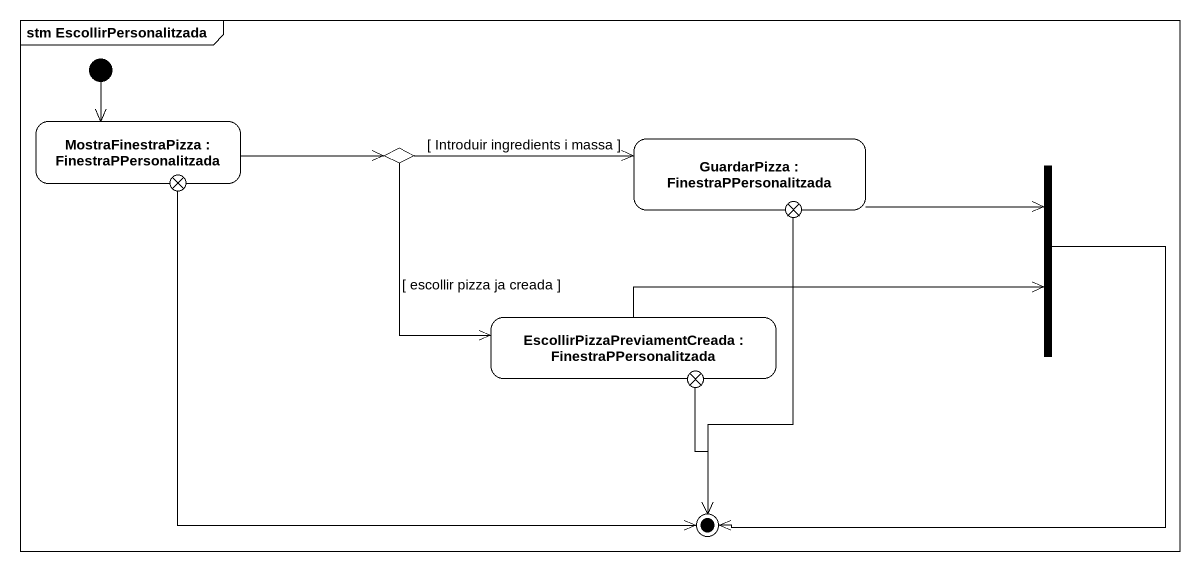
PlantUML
@startuml
mainframe stm EscollirPersonalitzada
hide empty description
state "MostraFinestraPizza : FinestraPPersonalitzada" as MostraFinestraPizza
state "GuardarPizza : FinestraPPersonalitzada" as GuardarPizza
state exit1 <<choice>>
state choice1 <<choice>>
state fork1 <<join>>
state exit2 <<choice>>
state "EscollirPizzaPreviamentCreada : FinestraPPersonalitzada" as EscollirPizzaPreviamentCread
state exit3 <<choice>>
[*] --> MostraFinestraPizza
MostraFinestraPizza -right-> choice1
GuardarPizza -right-> fork1
choice1 -right-> GuardarPizza : [ Introduir ingredients i massa ]
choice1 --> EscollirPizzaPreviamentCread : [ escollir pizza ja creada ]
EscollirPizzaPreviamentCread -right-> fork1
exit1 --> [*]
fork1 --> [*]
exit2 --> [*]
exit3 --> [*]
@enduml
